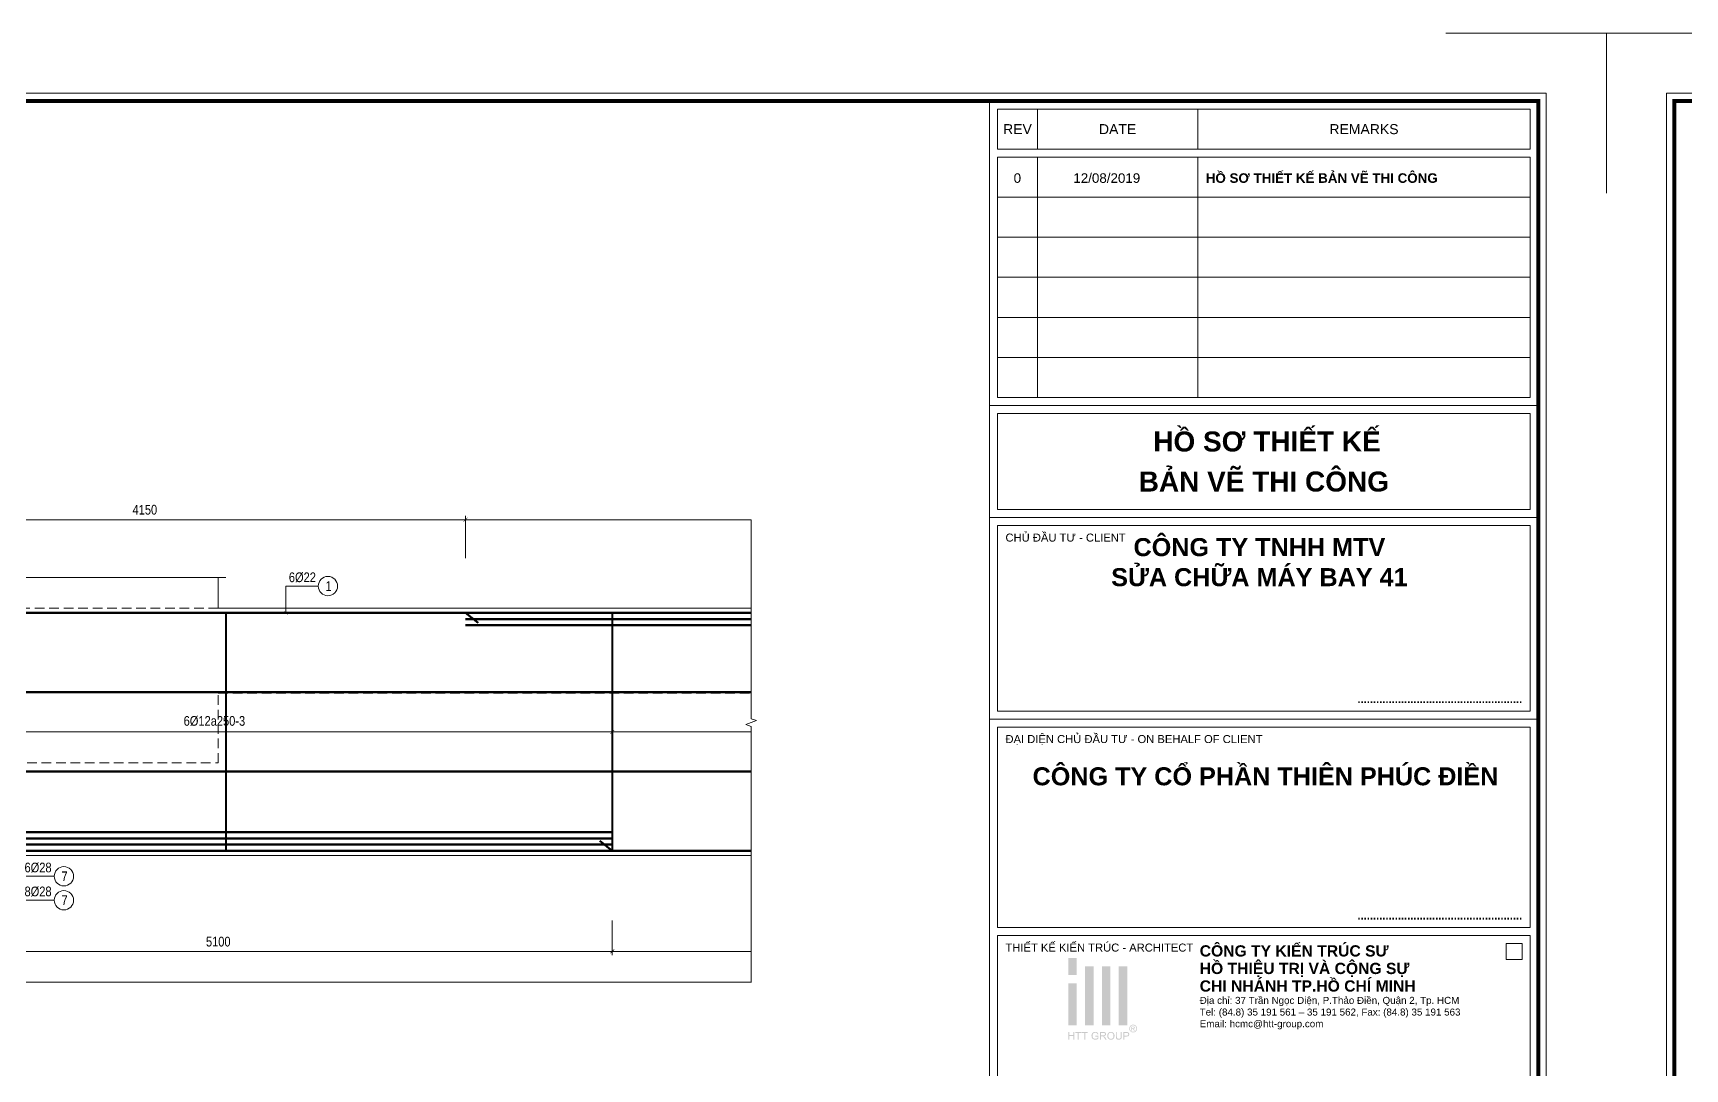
# Model space of a CAD drawing. Header units: millimetres. Extents: x 3014920 to 3563667, y -1638653 to -1356471.
# Drawn here: x 3270049 to 3280740, y -1612382 to -1605675 of the extents above; entities that cross this region are included whole.
import ezdxf
from ezdxf.enums import TextEntityAlignment as Align
from ezdxf.xclip import XClip

# ---------------------------------------------------------------- set-up
doc = ezdxf.new("R2010")
doc.units = ezdxf.units.MM
doc.header["$MEASUREMENT"] = 0
doc.header["$XCLIPFRAME"] = 0
doc.header["$PDMODE"] = 2
doc.linetypes.add('HIDDEN', pattern=[0.375, 0.25, -0.125])
doc.layers.get('0').update_dxf_attribs({"lineweight": 9})
doc.layers.get('Defpoints').update_dxf_attribs({"color": 10, "lineweight": 0})
for name, color, linetype, lineweight in [('CDAI', 21, 'Continuous', 40), ('CTHEP', 50, 'Continuous', 50), ('DBAO', 90, 'Continuous', 13), ('DGIONG', 130, 'Continuous', 13), ('KTH', 154, 'Continuous', 9), ('Net khuat', 8, 'HIDDEN', 13), ('TEXT', 7, 'Continuous', 15)]:
    doc.layers.add(name, color=color, linetype=linetype, lineweight=lineweight)
doc.layers.add('CHG_XX_Khung ten$0$TKTC', color=1, linetype='Continuous')
doc.styles.add('CHG_XX_Khung ten$0$A1 BORDER$0$ARIAL', font='arial.ttf')
doc.styles.add('CHG_XX_Khung ten$0$A1 BORDER$0$Arial - Bold', font='arialbd.ttf', dxfattribs={"height": 2.5})
doc.styles.add('CHG_XX_Khung ten$0$A1 BORDER$0$Title Block DD$0$ARIAL', font='arial.ttf')
doc.styles.add('CHG_XX_Khung ten$0$A1 BORDER$0$Title Block DD$0$Arial - Bold', font='arialbd.ttf', dxfattribs={"height": 2.5})
doc.styles.add('CHG_XX_Khung ten$0$arial', font='arial.ttf')
doc.styles.add('CHG_XX_Khung ten$0$Arial - Bold', font='arialbd.ttf')
doc.styles.add('CHG_XX_Khung ten$0$ArialB', font='arialbd.ttf')
doc.styles.add('Star-HelCon', font='VHELVCN_0.TTF')
doc.styles.add('TTP-HelCon', font='VHELVCN_0.TTF')
doc.styles.add('VNI-HELVE-CONDENSE', font='VHELVCN_0.TTF')
doc.dimstyles.new('kc-25', dxfattribs={"dimtxt": 62.5, "dimasz": 20, "dimexe": 20, "dimexo": 50, "dimgap": 25, "dimtad": 3, "dimdec": 0, "dimzin": 0, "dimdsep": 46, "dimtxsty": 'VNI-HELVE-CONDENSE', "dimblk": 'DIM', "dimcen": 2.5, "dimclrd": 256, "dimclre": 154, "dimclrt": 7, "dimaunit": 1, "dimadec": 0, "dimazin": 0, "dimtfac": 1, "dimtdec": 0, "dimtix": 1, "dimtmove": 0, "dimatfit": 3, "dimldrblk": 'DOT', "dimfxl": 1, "dimtolj": 1, "dimtzin": 0, "dimarcsym": 0})
doc.dimstyles.new('TTP-25', dxfattribs={"dimscale": 25, "dimtxt": 2.5, "dimasz": 1, "dimexe": 1, "dimexo": 1, "dimgap": 0.09, "dimtad": 0, "dimdec": 4, "dimrnd": 1, "dimzin": 9, "dimdsep": 46, "dimtxsty": 'TTP-HelCon', "dimblk": 'ARCHTICK', "dimcen": 0.09, "dimdle": 1.5, "dimclrd": 256, "dimclre": 256, "dimclrt": 7, "dimadec": 0, "dimazin": 0, "dimtfac": 1, "dimtdec": 4, "dimtmove": 0, "dimatfit": 3, "dimldrblk": 'ARCHTICK', "dimfxl": 1, "dimtvp": 1, "dimtolj": 1, "dimtzin": 0, "dimarcsym": 0})

# ---------------------------------------------------------------- blocks, each defined once
blk = doc.blocks.new('_ArchTick')
at = {"color": 0, "linetype": 'ByBlock', "const_width": 0.15}
blk.add_lwpolyline([(-0.5, -0.5), (0.5, 0.5)], dxfattribs=at)
blk = doc.blocks.new('*D1687')
at = {"layer": 'Defpoints', "color": 0, "transparency": 16777216}
for p in [(13150, 574), (9000, 300), (13150, 300)]:
    blk.add_point(p, dxfattribs=at)
at = {"layer": 'KTH', "lineweight": -2, "transparency": 16777216}
for p, q in [((8962, 574), (13187, 574)), ((9000, 325), (9000, 599)), ((13150, 325), (13150, 599))]:
    blk.add_line(p, q, dxfattribs=at)
at = {"layer": 'KTH', "lineweight": -2, "transparency": 16777216, "xscale": 25, "yscale": 25, "zscale": 25, "rotation": 180}
blk.add_blockref('_ArchTick', (9000, 574), dxfattribs=at)
at = {"layer": 'KTH', "lineweight": -2, "transparency": 16777216, "xscale": 25, "yscale": 25, "zscale": 25}
blk.add_blockref('_ArchTick', (13150, 574), dxfattribs=at)
at = {"layer": 'KTH', "color": 7, "transparency": 16777216, "insert": (11075, 638), "char_height": 62.5, "attachment_point": 5, "style": 'TTP-HelCon'}
blk.add_mtext('\\A1;4150', dxfattribs=at)
blk = doc.blocks.new('*D1688')
at = {"layer": 'Defpoints', "color": 0, "transparency": 16777216}
for p in [(13150, 574), (13150, 300), (19650, 300)]:
    blk.add_point(p, dxfattribs=at)
at = {"layer": 'KTH', "lineweight": -2, "transparency": 16777216}
for p, q in [((19687, 574), (13112, 574)), ((13150, 325), (13150, 599)), ((19650, 325), (19650, 599))]:
    blk.add_line(p, q, dxfattribs=at)
at = {"layer": 'KTH', "lineweight": -2, "transparency": 16777216, "xscale": 25, "yscale": 25, "zscale": 25, "rotation": 180}
blk.add_blockref('_ArchTick', (13150, 574), dxfattribs=at)
at = {"layer": 'KTH', "lineweight": -2, "transparency": 16777216, "xscale": 25, "yscale": 25, "zscale": 25}
blk.add_blockref('_ArchTick', (19650, 574), dxfattribs=at)
at = {"layer": 'KTH', "color": 7, "transparency": 16777216, "insert": (16400, 638), "char_height": 62.5, "attachment_point": 5, "style": 'TTP-HelCon'}
blk.add_mtext('\\A1;6500', dxfattribs=at)
blk = doc.blocks.new('*D1689')
at = {"layer": 'Defpoints', "color": 0, "transparency": 16777216}
for p in [(14100, -603), (18700, -603), (14100, -800)]:
    blk.add_point(p, dxfattribs=at)
at = {"layer": 'KTH', "lineweight": -2, "transparency": 16777216}
for p, q in [((14100, -628), (14100, -825)), ((18700, -628), (18700, -825)), ((18737, -800), (14062, -800))]:
    blk.add_line(p, q, dxfattribs=at)
at = {"layer": 'KTH', "lineweight": -2, "transparency": 16777216, "xscale": 25, "yscale": 25, "zscale": 25, "rotation": 180}
blk.add_blockref('_ArchTick', (14100, -800), dxfattribs=at)
at = {"layer": 'KTH', "lineweight": -2, "transparency": 16777216, "xscale": 25, "yscale": 25, "zscale": 25}
blk.add_blockref('_ArchTick', (18700, -800), dxfattribs=at)
at = {"layer": 'KTH', "color": 7, "transparency": 16777216, "insert": (16400, -730), "char_height": 62.5, "attachment_point": 5, "style": 'TTP-HelCon'}
blk.add_mtext('\\A1;6Þ12a300-3', dxfattribs=at)
blk = doc.blocks.new('DIM')
h = blk.add_hatch(color=1)
h.paths.add_polyline_path([(0.49, 0.29, 1), (0.29, 0.49), (-0.19, 0), (0.19, 0)])
h.paths.add_polyline_path([(0.19, 0), (-0.19, 0), (-0.49, -0.29, 1), (-0.29, -0.49)])
at = {"color": 9}
for p, q in [((-0.19, 0), (-1.5, 0)), ((0.19, 0), (1.5, 0))]:
    blk.add_line(p, q, dxfattribs=at)
at = {"color": 1}
for p, q in [((-0.49, -0.29), (0.29, 0.49)), ((-0.29, -0.49), (0.49, 0.29)), ((-0.19, 0), (0.19, 0))]:
    blk.add_line(p, q, dxfattribs=at)
blk.add_arc((-0.39, -0.39), 0.138, 135, 315, dxfattribs=at)
blk = doc.blocks.new('*D1692')
at = {"layer": 'Defpoints', "color": 0, "transparency": 16777216}
for p in [(9000, -1996), (14100, -1996), (14100, -2221)]:
    blk.add_point(p, dxfattribs=at)
at = {"layer": 'KTH', "lineweight": -2, "transparency": 16777216}
for p, q in [((9000, -2021), (9000, -2246)), ((14100, -2021), (14100, -2246)), ((8962, -2221), (14137, -2221))]:
    blk.add_line(p, q, dxfattribs=at)
at = {"layer": 'KTH', "lineweight": -2, "transparency": 16777216, "xscale": 25, "yscale": 25, "zscale": 25, "rotation": 180}
blk.add_blockref('_ArchTick', (9000, -2221), dxfattribs=at)
at = {"layer": 'KTH', "lineweight": -2, "transparency": 16777216, "xscale": 25, "yscale": 25, "zscale": 25}
blk.add_blockref('_ArchTick', (14100, -2221), dxfattribs=at)
at = {"layer": 'KTH', "color": 7, "transparency": 16777216, "insert": (11550, -2158), "char_height": 62.5, "attachment_point": 5, "style": 'TTP-HelCon'}
blk.add_mtext('\\A1;5100', dxfattribs=at)
blk = doc.blocks.new('*D1693')
at = {"layer": 'Defpoints', "color": 0, "transparency": 16777216}
for p in [(14100, -1996), (18700, -1996), (18700, -2221)]:
    blk.add_point(p, dxfattribs=at)
at = {"layer": 'KTH', "lineweight": -2, "transparency": 16777216}
for p, q in [((14100, -2021), (14100, -2246)), ((18700, -2021), (18700, -2246)), ((14062, -2221), (18737, -2221))]:
    blk.add_line(p, q, dxfattribs=at)
at = {"layer": 'KTH', "lineweight": -2, "transparency": 16777216, "xscale": 25, "yscale": 25, "zscale": 25, "rotation": 180}
blk.add_blockref('_ArchTick', (14100, -2221), dxfattribs=at)
at = {"layer": 'KTH', "lineweight": -2, "transparency": 16777216, "xscale": 25, "yscale": 25, "zscale": 25}
blk.add_blockref('_ArchTick', (18700, -2221), dxfattribs=at)
at = {"layer": 'KTH', "color": 7, "transparency": 16777216, "insert": (16400, -2158), "char_height": 62.5, "attachment_point": 5, "style": 'TTP-HelCon'}
blk.add_mtext('\\A1;4600', dxfattribs=at)
blk = doc.blocks.new('*D1694')
at = {"layer": 'Defpoints', "color": 0, "transparency": 16777216}
for p in [(9000, -1996), (21250, -1996), (21250, -2421)]:
    blk.add_point(p, dxfattribs=at)
at = {"layer": 'KTH', "lineweight": -2, "transparency": 16777216}
for p, q in [((9000, -2021), (9000, -2446)), ((21250, -2021), (21250, -2446)), ((8962, -2421), (21287, -2421))]:
    blk.add_line(p, q, dxfattribs=at)
at = {"layer": 'KTH', "lineweight": -2, "transparency": 16777216, "xscale": 25, "yscale": 25, "zscale": 25, "rotation": 180}
blk.add_blockref('_ArchTick', (9000, -2421), dxfattribs=at)
at = {"layer": 'KTH', "lineweight": -2, "transparency": 16777216, "xscale": 25, "yscale": 25, "zscale": 25}
blk.add_blockref('_ArchTick', (21250, -2421), dxfattribs=at)
at = {"layer": 'KTH', "color": 7, "transparency": 16777216, "insert": (15125, -2358), "char_height": 62.5, "attachment_point": 5, "style": 'TTP-HelCon'}
blk.add_mtext('\\A1;12250', dxfattribs=at)
blk = doc.blocks.new('*D1695')
at = {"layer": 'Defpoints', "color": 0, "transparency": 16777216}
for p in [(8950, -628), (14100, -603), (8950, -800)]:
    blk.add_point(p, dxfattribs=at)
at = {"layer": 'KTH', "lineweight": -2, "transparency": 16777216}
for p, q in [((14100, -628), (14100, -825)), ((8950, -653), (8950, -825)), ((14137, -800), (8912, -800))]:
    blk.add_line(p, q, dxfattribs=at)
at = {"layer": 'KTH', "lineweight": -2, "transparency": 16777216, "xscale": 25, "yscale": 25, "zscale": 25, "rotation": 180}
blk.add_blockref('_ArchTick', (8950, -800), dxfattribs=at)
at = {"layer": 'KTH', "lineweight": -2, "transparency": 16777216, "xscale": 25, "yscale": 25, "zscale": 25}
blk.add_blockref('_ArchTick', (14100, -800), dxfattribs=at)
at = {"layer": 'KTH', "color": 7, "transparency": 16777216, "insert": (11525, -730), "char_height": 62.5, "attachment_point": 5, "style": 'TTP-HelCon'}
blk.add_mtext('\\A1;6Þ12a250-3', dxfattribs=at)
blk = doc.blocks.new('CHG_XX_Khung ten$0$A1 BORDER$0$HTT-Logo')
at = {"true_color": 0x134fb3}
h = blk.add_hatch(color=154, dxfattribs=at)
h.paths.add_polyline_path([(3, 29.1), (0, 29.1), (0, 23.1), (3, 23.1)])
h.paths.add_polyline_path([(3, 20.1), (0, 20.1), (0, 5.1), (3, 5.1)])
h.paths.add_polyline_path([(9, 26.1), (6, 26.1), (6, 5.1), (9, 5.1)])
h.paths.add_polyline_path([(15, 26.1), (12, 26.1), (12, 5.1), (15, 5.1)])
h.paths.add_polyline_path([(21, 26.1), (18, 26.1), (18, 5.1), (21, 5.1)])
h.paths.add_polyline_path([(2.12, 2.7), (1.76, 2.7), (1.76, 1.59), (0.36, 1.59), (0.36, 2.7), (0, 2.7), (0, 0), (0.36, 0), (0.36, 1.27), (1.76, 1.27), (1.76, 0), (2.12, 0)])
h.paths.add_polyline_path([(4.65, 2.7), (2.51, 2.7), (2.51, 2.38), (3.4, 2.38), (3.4, 0), (3.76, 0), (3.76, 2.38), (4.65, 2.38)])
h.paths.add_polyline_path([(6.95, 2.7), (4.81, 2.7), (4.81, 2.38), (5.7, 2.38), (5.7, 0), (6.06, 0), (6.06, 2.38), (6.95, 2.38)])
h.paths.add_polyline_path([(8.64, 1.36), (8.64, 1.41), (8.66, 1.58), (8.69, 1.75), (8.75, 1.9), (8.81, 2.03), (8.92, 2.17), (9.05, 2.28), (9.2, 2.37), (9.29, 2.39), (9.45, 2.43), (9.65, 2.44), (9.84, 2.42), (10, 2.37), (10.14, 2.29), (10.26, 2.18), (10.34, 2.03), (10.41, 1.86), (10.73, 1.95), (10.68, 2.11), (10.61, 2.26), (10.53, 2.39), (10.45, 2.47), (10.31, 2.57), (10.16, 2.65), (10.13, 2.66), (9.97, 2.71), (9.8, 2.74), (9.63, 2.75), (9.55, 2.74), (9.38, 2.73), (9.21, 2.7), (9.06, 2.65), (8.91, 2.58), (8.88, 2.56), (8.75, 2.47), (8.63, 2.36), (8.53, 2.23), (8.44, 2.07), (8.41, 1.99), (8.35, 1.84), (8.31, 1.68), (8.28, 1.51), (8.27, 1.34), (8.28, 1.26), (8.29, 1.09), (8.32, 0.92), (8.38, 0.77), (8.44, 0.62), (8.46, 0.58), (8.55, 0.44), (8.66, 0.32), (8.79, 0.21), (8.93, 0.12), (9, 0.09), (9.15, 0.03), (9.31, -0.01), (9.48, -0.04), (9.65, -0.05), (9.73, -0.04), (9.9, -0.03), (10.07, 0.01), (10.23, 0.06), (10.34, 0.11), (10.48, 0.18), (10.63, 0.27), (10.77, 0.38), (10.77, 1.38), (9.63, 1.38), (9.63, 1.06), (10.42, 1.06), (10.42, 0.56), (10.39, 0.53), (10.26, 0.45), (10.09, 0.37), (9.96, 0.32), (9.8, 0.29), (9.63, 0.28), (9.62, 0.28), (9.45, 0.29), (9.28, 0.33), (9.12, 0.4), (8.97, 0.49), (8.86, 0.61), (8.77, 0.75), (8.73, 0.85), (8.68, 1), (8.65, 1.17)])
h.paths.add_polyline_path([(13.16, 1.39), (13.28, 1.48), (13.3, 1.51), (13.39, 1.64), (13.44, 1.79), (13.46, 1.96), (13.46, 2.06), (13.42, 2.22), (13.35, 2.37), (13.31, 2.43), (13.19, 2.55), (13.05, 2.63), (13.01, 2.64), (12.87, 2.67), (12.7, 2.69), (12.5, 2.7), (11.3, 2.7), (11.3, 0), (11.66, 0), (11.66, 1.2), (12.07, 1.2), (12.11, 1.2), (12.28, 1.19), (12.44, 1.11), (12.49, 1.07), (12.62, 0.93), (12.67, 0.86), (12.77, 0.73), (12.88, 0.56), (13.23, 0), (13.68, 0), (13.21, 0.73), (13.13, 0.85), (13.03, 0.98), (12.92, 1.09), (12.86, 1.14), (12.7, 1.23), (12.86, 1.26), (13.03, 1.31)])
h.paths.add_polyline_path([(11.66, 1.51), (11.66, 2.4), (12.51, 2.4), (12.67, 2.39), (12.83, 2.35), (12.97, 2.27), (13.06, 2.13), (13.09, 1.96), (13.08, 1.87), (13.02, 1.72), (12.96, 1.64), (12.8, 1.55), (12.62, 1.52), (12.43, 1.51)], flags=16)
h.paths.add_polyline_path([(16.49, 1.43), (16.48, 1.6), (16.44, 1.77), (16.4, 1.92), (16.34, 2.07), (16.33, 2.09), (16.24, 2.23), (16.14, 2.36), (16.02, 2.47), (15.88, 2.57), (15.85, 2.59), (15.7, 2.66), (15.54, 2.71), (15.38, 2.74), (15.2, 2.75), (15.15, 2.75), (14.98, 2.73), (14.82, 2.7), (14.66, 2.64), (14.52, 2.57), (14.39, 2.48), (14.27, 2.37), (14.18, 2.26), (14.1, 2.14), (14.03, 2), (13.98, 1.84), (13.94, 1.68), (13.92, 1.5), (13.91, 1.31), (13.91, 1.29), (13.92, 1.12), (13.95, 0.96), (14, 0.8), (14.07, 0.64), (14.07, 0.62), (14.16, 0.48), (14.26, 0.35), (14.38, 0.23), (14.52, 0.14), (14.56, 0.12), (14.71, 0.04), (14.86, -0.01), (15.03, -0.04), (15.2, -0.05), (15.21, -0.05), (15.38, -0.03), (15.55, 0), (15.7, 0.05), (15.86, 0.12), (15.87, 0.13), (16.01, 0.22), (16.13, 0.33), (16.24, 0.46), (16.33, 0.61), (16.36, 0.69), (16.42, 0.84), (16.46, 1), (16.48, 1.17), (16.49, 1.35)])
h.paths.add_polyline_path([(14.28, 1.45), (14.3, 1.64), (14.34, 1.81), (14.4, 1.95), (14.47, 2.08), (14.57, 2.2), (14.73, 2.32), (14.88, 2.38), (15.04, 2.43), (15.21, 2.44), (15.38, 2.42), (15.54, 2.38), (15.69, 2.31), (15.82, 2.2), (15.93, 2.07), (16.01, 1.93), (16.04, 1.85), (16.09, 1.7), (16.12, 1.53), (16.12, 1.32), (16.11, 1.12), (16.08, 0.95), (16.03, 0.79), (15.96, 0.66), (15.86, 0.54), (15.8, 0.48), (15.67, 0.38), (15.53, 0.32), (15.37, 0.27), (15.2, 0.26), (15.12, 0.26), (14.95, 0.29), (14.8, 0.35), (14.67, 0.43), (14.54, 0.54), (14.45, 0.66), (14.37, 0.8), (14.32, 0.95), (14.29, 1.12), (14.28, 1.31)], flags=16)
h.paths.add_polyline_path([(17.31, 2.7), (16.96, 2.7), (16.96, 1.12), (16.96, 0.93), (16.98, 0.75), (17.02, 0.6), (17.06, 0.46), (17.07, 0.44), (17.15, 0.3), (17.27, 0.18), (17.4, 0.08), (17.51, 0.03), (17.67, -0.01), (17.84, -0.04), (18.02, -0.05), (18.2, -0.04), (18.37, -0.01), (18.52, 0.04), (18.66, 0.1), (18.68, 0.12), (18.81, 0.22), (18.91, 0.35), (18.99, 0.49), (19.02, 0.61), (19.06, 0.76), (19.07, 0.94), (19.08, 1.14), (19.08, 2.7), (18.72, 2.7), (18.72, 1.14), (18.72, 1.06), (18.71, 0.86), (18.68, 0.69), (18.62, 0.55), (18.55, 0.45), (18.49, 0.4), (18.36, 0.33), (18.19, 0.29), (17.99, 0.28), (17.92, 0.28), (17.75, 0.31), (17.6, 0.37), (17.46, 0.48), (17.38, 0.63), (17.34, 0.77), (17.32, 0.94), (17.31, 1.14)])
h.paths.add_polyline_path([(21.42, 1.25), (21.52, 1.34), (21.6, 1.45), (21.67, 1.59), (21.72, 1.75), (21.73, 1.92), (21.73, 1.97), (21.71, 2.13), (21.65, 2.29), (21.56, 2.44), (21.44, 2.55), (21.42, 2.56), (21.27, 2.63), (21.1, 2.67), (21.05, 2.68), (20.89, 2.7), (20.69, 2.7), (19.67, 2.7), (19.67, 0), (20.03, 0), (20.03, 1.1), (20.72, 1.1), (20.76, 1.1), (20.96, 1.11), (21.14, 1.14), (21.29, 1.19)])
h.paths.add_polyline_path([(20.03, 1.42), (20.03, 2.38), (20.72, 2.38), (20.93, 2.37), (21.06, 2.36), (21.16, 2.31), (21.28, 2.2), (21.34, 2.08), (21.37, 1.91), (21.36, 1.82), (21.31, 1.67), (21.22, 1.54), (21.09, 1.47), (20.93, 1.43), (20.73, 1.42)], flags=16)
h.paths.add_polyline_path([(23.87, 2.76), (24.01, 2.85), (24.13, 2.96), (24.24, 3.09), (24.33, 3.24), (24.35, 3.28), (24.42, 3.44), (24.47, 3.6), (24.5, 3.76), (24.51, 3.93), (24.51, 3.98), (24.49, 4.15), (24.46, 4.31), (24.4, 4.47), (24.33, 4.62), (24.29, 4.69), (24.19, 4.82), (24.08, 4.94), (23.95, 5.05), (23.81, 5.14), (23.77, 5.16), (23.61, 5.23), (23.45, 5.28), (23.29, 5.31), (23.12, 5.32), (23.08, 5.31), (22.92, 5.3), (22.76, 5.27), (22.6, 5.21), (22.44, 5.14), (22.38, 5.1), (22.24, 5.01), (22.12, 4.89), (22.01, 4.77), (21.92, 4.62), (21.89, 4.57), (21.82, 4.41), (21.77, 4.25), (21.74, 4.09), (21.73, 3.93), (21.73, 3.87), (21.75, 3.71), (21.79, 3.55), (21.84, 3.39), (21.92, 3.24), (21.95, 3.18), (22.05, 3.04), (22.16, 2.92), (22.29, 2.81), (22.43, 2.72), (22.48, 2.7), (22.64, 2.63), (22.79, 2.58), (22.96, 2.55), (23.12, 2.54), (23.18, 2.54), (23.34, 2.55), (23.5, 2.59), (23.66, 2.65), (23.82, 2.72)])
h.paths.add_polyline_path([(22.55, 2.92), (22.45, 2.98), (22.32, 3.09), (22.21, 3.21), (22.12, 3.35), (22.07, 3.44), (22.01, 3.6), (21.98, 3.76), (21.96, 3.93), (21.97, 4.03), (22, 4.19), (22.05, 4.35), (22.12, 4.51), (22.18, 4.61), (22.29, 4.73), (22.41, 4.85), (22.56, 4.94), (22.64, 4.98), (22.8, 5.04), (22.96, 5.07), (23.12, 5.09), (23.21, 5.08), (23.37, 5.06), (23.53, 5.01), (23.69, 4.94), (23.79, 4.88), (23.92, 4.77), (24.03, 4.65), (24.13, 4.51), (24.17, 4.41), (24.23, 4.25), (24.27, 4.09), (24.28, 3.93), (24.28, 3.83), (24.25, 3.67), (24.2, 3.51), (24.13, 3.35), (24.07, 3.25), (23.96, 3.13), (23.84, 3.01), (23.7, 2.92), (23.61, 2.87), (23.45, 2.81), (23.29, 2.78), (23.12, 2.77), (23.02, 2.77), (22.86, 2.8), (22.7, 2.85)], flags=16)
h.paths.add_polyline_path([(22.51, 3.16), (22.51, 4.65), (23.03, 4.65), (23.23, 4.64), (23.4, 4.62), (23.55, 4.52), (23.6, 4.47), (23.66, 4.31), (23.67, 4.25), (23.64, 4.09), (23.55, 3.96), (23.42, 3.87), (23.24, 3.82), (23.37, 3.75), (23.46, 3.64), (23.57, 3.47), (23.77, 3.16), (23.47, 3.16), (23.34, 3.39), (23.23, 3.58), (23.14, 3.7), (23.09, 3.74), (22.94, 3.79), (22.9, 3.79), (22.76, 3.79), (22.76, 3.16)], flags=0)
h.paths.add_polyline_path([(22.76, 4), (22.76, 4.45), (23.03, 4.45), (23.13, 4.45), (23.27, 4.42), (23.37, 4.35), (23.41, 4.21), (23.33, 4.06), (23.24, 4.02), (23.05, 4)], flags=0)
blk = doc.blocks.new('CHG_XX_Khung ten')
for p, q in [((687, 577), (687, 17)), ((687, 501), (824, 501)), ((687, 473), (824, 473)), ((687, 422.69), (824, 422.69))]:
    blk.add_line(p, q)
at = {"linetype": 'Continuous'}
for p, q in [((699, 575), (699, 565)), ((739, 575), (739, 565)), ((699, 563), (699, 503)), ((739, 563), (739, 503))]:
    blk.add_line(p, q, dxfattribs=at)
for points in [[(15, 579), (826, 579), (826, 15), (15, 15)], [(816, 362.62), (820, 362.62), (820, 366.62), (816, 366.62)]]:
    blk.add_lwpolyline(points, close=True)
at = {"color": 4, "linetype": 'Continuous', "const_width": 1}
blk.add_lwpolyline([(17, 577), (824, 577), (824, 17), (17, 17)], close=True, dxfattribs=at)
at = {"linetype": 'Continuous'}
for points in [[(822, 565), (689, 565), (689, 575), (822, 575)], [(822, 553), (689, 553), (689, 563), (822, 563)], [(822, 543), (689, 543), (689, 553), (822, 553)], [(822, 533), (689, 533), (689, 543), (822, 543)], [(822, 523), (689, 523), (689, 533), (822, 533)], [(822, 513), (689, 513), (689, 523), (822, 523)], [(822, 503), (689, 503), (689, 513), (822, 513)], [(689, 499), (822, 499), (822, 475), (689, 475)], [(689, 368.62), (822, 368.62), (822, 317.93), (689, 317.93)]]:
    blk.add_lwpolyline(points, close=True, dxfattribs=at)
at = {"layer": 'Defpoints', "color": 1, "ltscale": 2}
for points in [[(40.06, 594), (0, 594), (0, 554)], [(800.94, 594), (841, 594), (841, 554)]]:
    blk.add_lwpolyline(points, dxfattribs=at)
at = {"xscale": 0.7, "yscale": 0.7, "zscale": 0.7}
blk.add_blockref('CHG_XX_Khung ten$0$A1 BORDER$0$HTT-Logo', (706.68, 342.64), dxfattribs=at)
for s, height, style, p in [('REV', 2.5, 'CHG_XX_Khung ten$0$A1 BORDER$0$ARIAL', (694, 570)), ('DATE', 2.5, 'CHG_XX_Khung ten$0$A1 BORDER$0$ARIAL', (719, 570)), ('REMARKS', 2.5, 'CHG_XX_Khung ten$0$A1 BORDER$0$ARIAL', (780.5, 570)), ('0', 2.39, 'CHG_XX_Khung ten$0$arial', (693.97, 557.78)), ('12/08/2019', 2.389, 'CHG_XX_Khung ten$0$arial', (716.29, 557.78))]:
    blk.add_text(s, height=height, dxfattribs=dict(style=style)).set_placement(p, align=Align.MIDDLE_CENTER)
for s, height, style, p in [('HỒ SƠ THIẾT KẾ BẢN VẼ THI CÔNG', 2.3887, 'CHG_XX_Khung ten$0$ArialB', (741, 557.78)), ('CHỦ ĐẦU TƯ - CLIENT', 2, 'CHG_XX_Khung ten$0$A1 BORDER$0$Title Block DD$0$ARIAL', (691, 468)), ('ĐẠI DIỆN CHỦ ĐẦU TƯ - ON BEHALF OF CLIENT ', 2, 'CHG_XX_Khung ten$0$A1 BORDER$0$Title Block DD$0$ARIAL', (691, 417.69)), ('THIẾT KẾ KIẾN TRÚC - ARCHITECT', 2, 'CHG_XX_Khung ten$0$A1 BORDER$0$ARIAL', (691, 365.62))]:
    blk.add_text(s, height=height, dxfattribs=dict(style=style)).set_placement(p, align=Align.MIDDLE_LEFT)
at = {"style": 'CHG_XX_Khung ten$0$A1 BORDER$0$Title Block DD$0$Arial - Bold'}
for p in [(820, 427.69), (820, 373.62)]:
    blk.add_text('.....................................................', height=2, dxfattribs=at).set_placement(p, align=Align.MIDDLE_RIGHT)
at = {"ltscale": 10, "insert": (739.49, 366.19), "char_height": 2.8, "width": 76.248, "attachment_point": 1, "line_spacing_factor": 0.938532, "style": 'CHG_XX_Khung ten$0$A1 BORDER$0$Arial - Bold'}
blk.add_mtext('CÔNG TY KIẾN TRÚC SƯ\\PHỒ THIỆU TRỊ VÀ CỘNG SỰ\\PCHI NHÁNH TP.HỒ CHÍ MINH', dxfattribs=at)
at = {"ltscale": 10, "insert": (739.49, 345.2), "char_height": 1.75, "width": 83.001, "attachment_point": 7, "style": 'CHG_XX_Khung ten$0$A1 BORDER$0$ARIAL'}
blk.add_mtext('Địa chỉ: 37 Trần Ngọc Diện, P.Thảo Điền, Quận 2, Tp. HCM\\PTel: (84.8) 35 191 561 – 35 191 562, Fax: (84.8) 35 191 563\\PEmail: hcmc@htt-group.com', dxfattribs=at)
at = {"layer": 'CHG_XX_Khung ten$0$TKTC', "style": 'CHG_XX_Khung ten$0$Arial - Bold'}
for s, p in [('HỒ SƠ THIẾT KẾ', (756.29, 492)), ('BẢN VẼ THI CÔNG', (755.5, 482))]:
    blk.add_text(s, height=5, dxfattribs=at).set_placement(p, align=Align.MIDDLE_CENTER)
at = {"ltscale": 10, "char_height": 4.5, "attachment_point": 2, "style": 'CHG_XX_Khung ten$0$A1 BORDER$0$Title Block DD$0$Arial - Bold', "bg_fill": 2}
for s, insert, width in [('CÔNG TY TNHH MTV\\PSỬA CHỮA MÁY BAY 41', (754.39, 467.87), 83.001), ('CÔNG TY CỔ PHẦN THIÊN PHÚC ĐIỀN', (755.91, 410.64), 121.2929)]:
    blk.add_mtext(s, dxfattribs=dict(at, insert=insert, width=width))
at = {"linetype": 'Continuous'}
for points in [[(689, 471), (822, 471), (822, 424.69), (689, 424.69)], [(689, 420.69), (822, 420.69), (822, 370.62), (689, 370.62)]]:
    blk.add_lwpolyline(points, close=True, dxfattribs=at)
blk = doc.blocks.new('2Y-21')
at = {"layer": 'CDAI'}
for points in [[(11599.99358, -30), (11599.99358, -1570)], [(14099.99358, -30), (14099.99358, -1570)]]:
    blk.add_lwpolyline(points, dxfattribs=at)
at = {"layer": 'CTHEP'}
for p, q in [((13231.41947, -94.5255), (13149.99358, -30)), ((21849.36684, -543.33333), (54.54176, -543.33334)), ((21831.55993, -1056.66667), (54.54176, -1056.66667)), ((24.54176, -1570), (21919.99456, -1570)), ((14018.56768, -1505.47451), (14099.99358, -1570))]:
    blk.add_line(p, q, dxfattribs=at)
for points in [[(24.54176, -530), (24.54176, -30), (21919.99456, -30), (21919.99456, -530)], [(13149.99358, -70), (19649.99456, -70)], [(13149.99358, -110), (19649.99456, -110)], [(6799.99434, -1450), (14099.99358, -1450)], [(6799.99434, -1490), (14099.99358, -1490)], [(6799.99434, -1530), (14099.99358, -1530)]]:
    blk.add_lwpolyline(points, dxfattribs=at)
at = {"layer": 'DBAO', "linetype": 'Continuous'}
for p, q in [((11550, 200), (11550, 0)), ((11550, 0), (21949.99456, 0))]:
    blk.add_line(p, q, dxfattribs=at)
at = {"layer": 'DBAO', "linetype": 'Continuous', "flags": 128}
blk.add_lwpolyline([(21949.99456, 0), (21949.99456, -1600), (0, -1600)], dxfattribs=at)
at = {"layer": 'DGIONG', "linetype": 'Continuous', "flags": 128}
blk.add_lwpolyline([(11600, 200), (10189.57517, 200), (10177.07517, 165.65653), (10152.07517, 234.34347), (10139.57517, 200), (8949.99456, 200)], dxfattribs=at)
at = {"layer": 'DGIONG'}
for centre in [(12259.79201, 143.92733), (10551.03441, -1734.94284), (10551.03432, -1889.92384)]:
    blk.add_circle(centre, 62.5, dxfattribs=at)
at = {"layer": 'Net khuat', "ltscale": 250}
for p, q in [((11550, 0), (8999.99434, 0)), ((11549.99336, 0), (11550.00086, 0)), ((11549.99759, -550), (21249.99456, -550)), ((11549.99759, -1000), (11549.99759, -550)), ((8999.99434, -1000), (11549.99759, -1000))]:
    blk.add_line(p, q, dxfattribs=at)
at = {"layer": 'TEXT', "style": 'TTP-HelCon'}
for s, p in [('6Þ22', (12006.80378, 169.78028, 0)), ('6Þ28', (10296.11603, -1709.08989, 0)), ('8Þ28', (10296.11594, -1864.07089, 0))]:
    blk.add_text(s, height=62.5, dxfattribs=at).set_placement(p)
at = {"layer": 'TEXT', "style": 'Star-HelCon'}
for s, p in [('1', (12263.95868, 143.92733)), ('7', (10555.20108, -1734.94284)), ('7', (10555.20098, -1889.92384))]:
    blk.add_text(s, height=62.5, dxfattribs=at).set_placement(p, align=Align.MIDDLE)
at = {"layer": 'KTH'}
for base, p1, p2, picture, middle in [((13149.99358, 574.00461), (8999.99434, 300), (13149.99358, 300), '*D1687', (11074.99396, 637.83794)), ((21249.99456, -2421.4235), (8999.99434, -1996.46776), (21249.99456, -1996.46776), '*D1694', (15124.99445, -2357.59017))]:
    dim = blk.add_linear_dim(base=base, p1=p1, p2=p2, angle=180, dimstyle='TTP-25', override={"dimtmove": 1}, dxfattribs=at)
    dim.commit()
    dim.dimension.update_dxf_attribs({"geometry": picture, "text_midpoint": middle})
for base, p1, p2, picture, middle in [((13149.99358, 574.00461), (19649.99456, 300), (13149.99358, 300), '*D1688', (16399.99407, 637.83794)), ((14099.99358, -2221.46776), (8999.99434, -1996.46776), (14099.99358, -1996.46776), '*D1692', (11549.99396, -2157.63443)), ((18699.99455, -2221.46776), (14099.99358, -1996.46776), (18699.99455, -1996.46776), '*D1693', (16399.99407, -2157.63443))]:
    dim = blk.add_linear_dim(base=base, p1=p1, p2=p2, dimstyle='TTP-25', override={"dimtmove": 1}, dxfattribs=at)
    dim.commit()
    dim.dimension.update_dxf_attribs({"geometry": picture, "text_midpoint": middle})
for base, p1, p2, text, picture, middle in [((8949.99434, -800), (14099.99358, -602.86333), (8949.99434, -627.86333), '6Þ12a250-3', '*D1695', (11524.99396, -730.08334)), ((14099.99358, -800), (18699.99455, -602.86333), (14099.99358, -602.86333), '6Þ12a300-3', '*D1689', (16399.99407, -730.08334))]:
    dim = blk.add_linear_dim(base=base, p1=p1, p2=p2, angle=180, text=text, dimstyle='TTP-25', override={"dimtmove": 1}, dxfattribs=at)
    dim.commit()
    dim.dimension.update_dxf_attribs({"geometry": picture, "text_midpoint": middle})
at = {"layer": 'DGIONG'}
for points in [[(11988.29201, -30), (11988.29175, 143.92733), (12197.29201, 143.92733)], [(10277.60422, -1490), (10277.60391, -1889.92384), (10488.53432, -1889.92384)], [(10277.60426, -1450), (10277.604, -1734.94284), (10488.53441, -1734.94284)]]:
    blk.add_leader(points, dimstyle='kc-25', override={"dimtad": 0, "dimldrblk": 'ArchTick', "dimfxl": 100, "dimarcsym": 1}, dxfattribs=at)

msp = doc.modelspace()

# ---------------------------------------------------------------- linework, layer by layer
at = {"layer": 'DGIONG', "linetype": 'Continuous', "flags": 128}
msp.add_lwpolyline([(3274696.72069, -1611820.96891), (3274696.72078, -1610163.98927), (3274662.37731, -1610151.48927), (3274731.06424, -1610126.48927), (3274696.72078, -1610113.98927), (3274696.72067, -1608825.5408)], dxfattribs=at)

# ---------------------------------------------------------------- block references
at = {"layer": 'DBAO'}
ref = msp.add_blockref('2Y-21', (3259698.00283, -1609399.54541), dxfattribs=at)
XClip(ref).set_block_clipping_path([(-1181.95406882, -3674.8796525861), (14998.7178660999, 1083.7706397569)])

# ---------------------------------------------------------------- next in the draw order: block references
at = {"color": 5, "xscale": 25.92478421704392, "yscale": 25.92478421704392, "zscale": 25.92478421704392}
msp.add_blockref('CHG_XX_Khung ten', (3258428.80614, -1621074.38806), dxfattribs=at)

# ---------------------------------------------------------------- next in the draw order: block references
msp.add_blockref('CHG_XX_Khung ten', (3280231.54967, -1621074.38806), dxfattribs=at)

doc.saveas('drawing.dxf')
